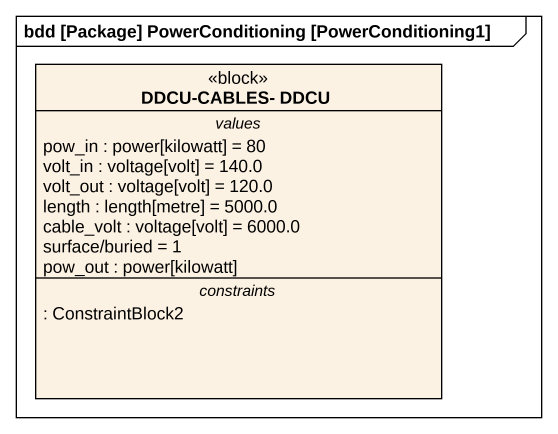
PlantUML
@startuml
mainframe bdd [Package] PowerConditioning [PowerConditioning1]
hide circle
hide empty members
class "DDCU-CABLES- DDCU" as DDCU_CABLES_DDCU <<block>> {
  -- values --
  pow_in : power[kilowatt] = 80
  volt_in : voltage[volt] = 140.0
  volt_out : voltage[volt] = 120.0
  length : length[metre] = 5000.0
  cable_volt : voltage[volt] = 6000.0
  surface/buried = 1
  pow_out : power[kilowatt]
  -- constraints --
  : ConstraintBlock2
}
@enduml
